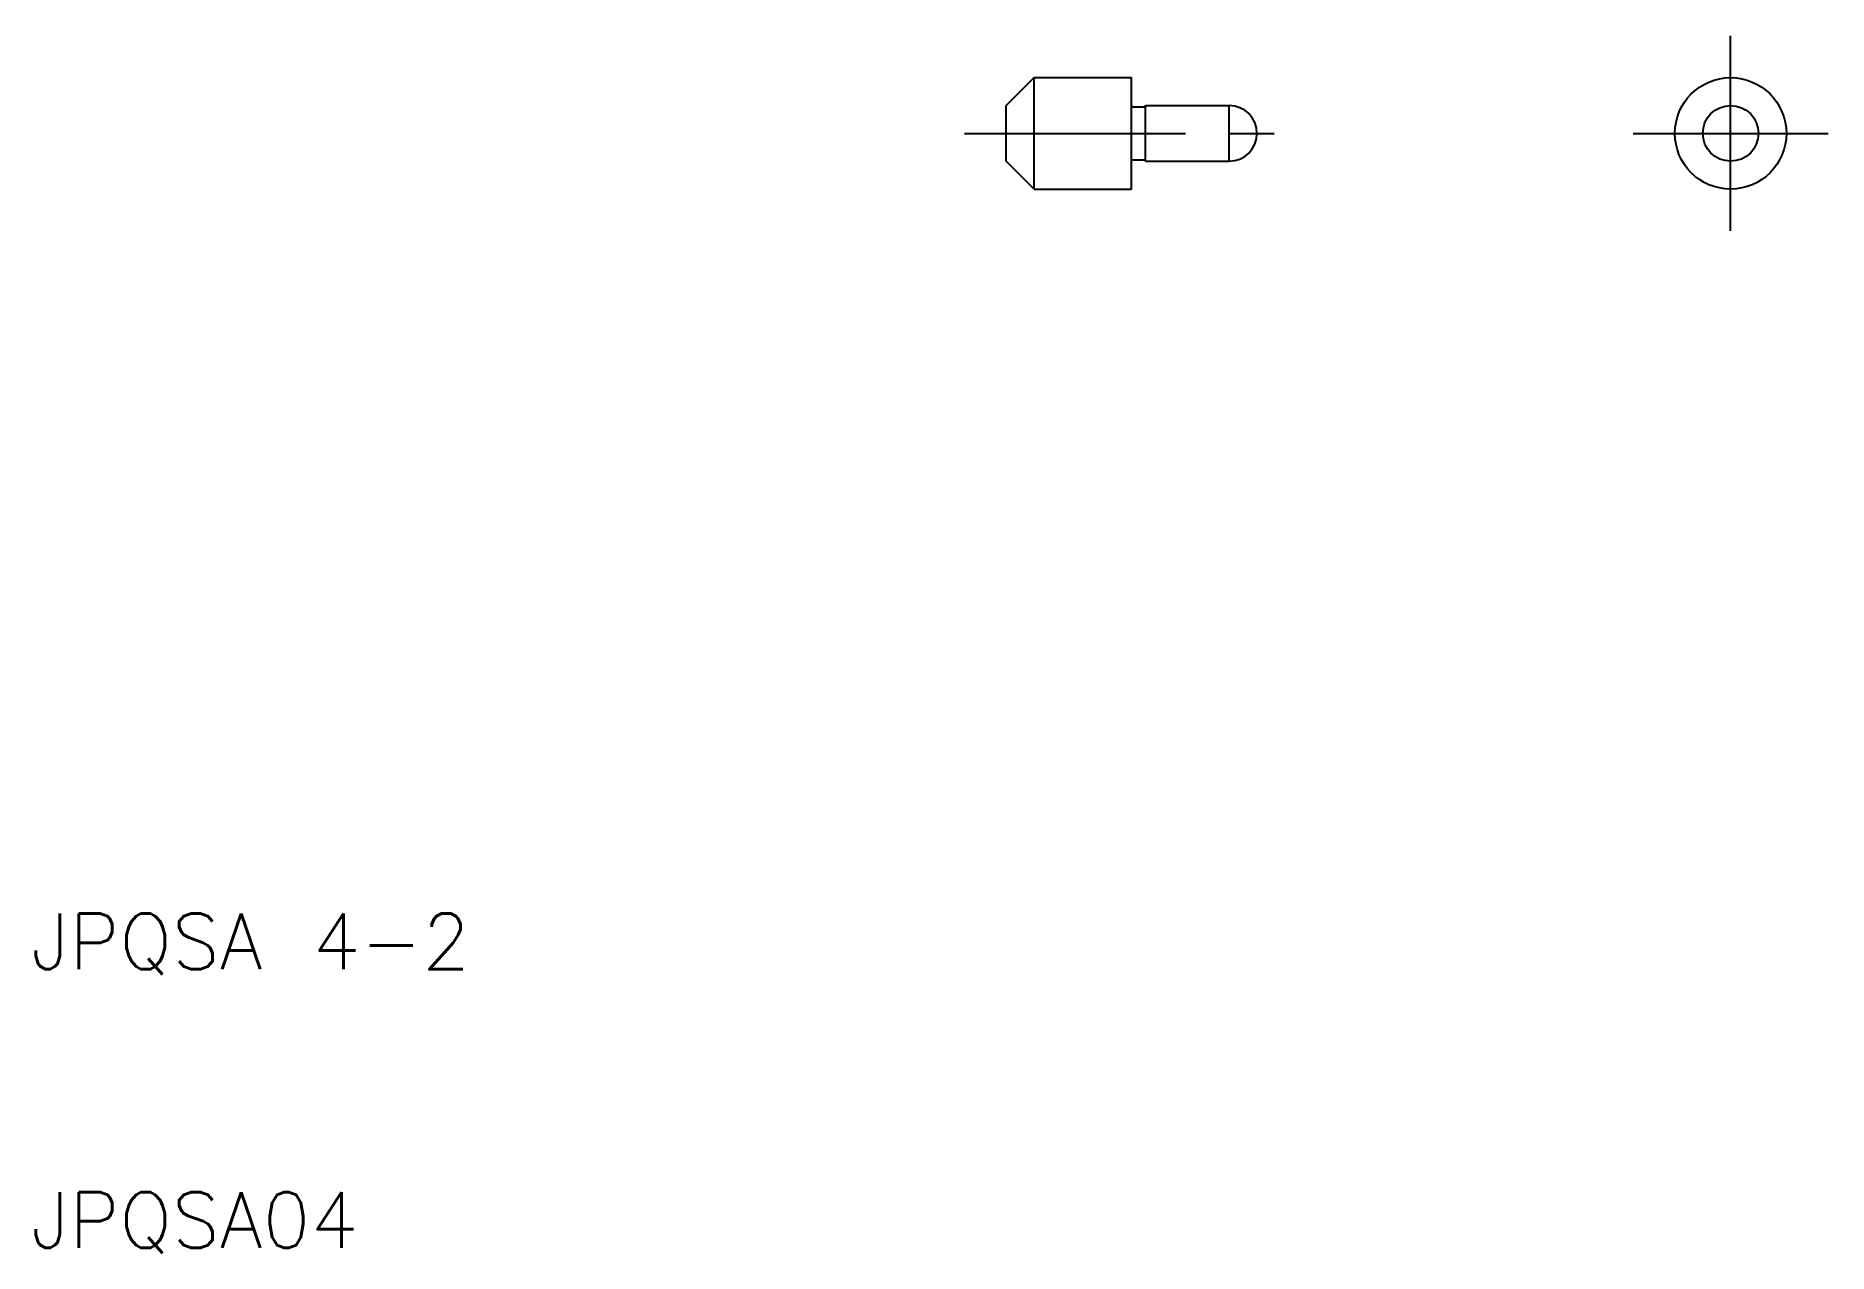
# Model space of a CAD drawing. Extents: x 10.2 to 74.5, y 9.8 to 53.5.
import ezdxf

# ---------------------------------------------------------------- set-up
doc = ezdxf.new("R2010")
doc.units = 0
doc.header["$LTSCALE"] = 0.25
doc.linetypes.add('CENTER', pattern=[50.8, 31.75, -6.35, 6.35, -6.35])
doc.layers.get('0').update_dxf_attribs({"linetype": 'CONTINUOUS'})
doc.layers.add('CENTER', color=1, linetype='CENTER')
doc.styles.get("Standard").update_dxf_attribs({"font": 'txt.shx', "bigfont": 'extfont.shx'})

msp = doc.modelspace()

# ---------------------------------------------------------------- linework, layer by layer
for p, q in [((46, 52), (45, 51)), ((46, 48), (46, 52)), ((46, 48), (46, 52)), ((46, 52), (49.5, 52)), ((49.5, 51), (49.5, 52)), ((45, 49), (45, 51)), ((49.5, 49), (49.5, 51)), ((49.55, 50.95), (49.95, 50.95)), ((50, 49), (50, 51)), ((50, 51), (53, 51)), ((53, 49), (53, 51)), ((46, 48), (45, 49)), ((49.5, 48), (49.5, 49)), ((49.55, 49.05), (49.95, 49.05)), ((50, 49), (53, 49)), ((46, 48), (49.5, 48))]:
    msp.add_line(p, q)
for radius in [2, 1]:
    msp.add_circle((71, 50), radius)
for centre, radius, start, end in [((49.55, 51), 0.05, 180, 270), ((49.95, 51), 0.05, 270, 0), ((53, 50), 1, 270, 90), ((49.55, 49), 0.05, 90, 180), ((49.95, 49), 0.05, 0, 90)]:
    msp.add_arc(centre, radius, start, end)
at = {"layer": 'CENTER', "color": 1, "linetype": 'CENTER'}
for p, q in [((71, 46.5), (71, 53.5)), ((43.5, 50), (55.5, 50)), ((67.5, 50), (74.5, 50))]:
    msp.add_line(p, q, dxfattribs=at)

# ---------------------------------------------------------------- texts
for s, p in [('JPQSA 4-2', (10, 20)), ('JPQSA04', (10, 10))]:
    msp.add_text(s, height=2).set_placement(p)

doc.saveas('drawing.dxf')
